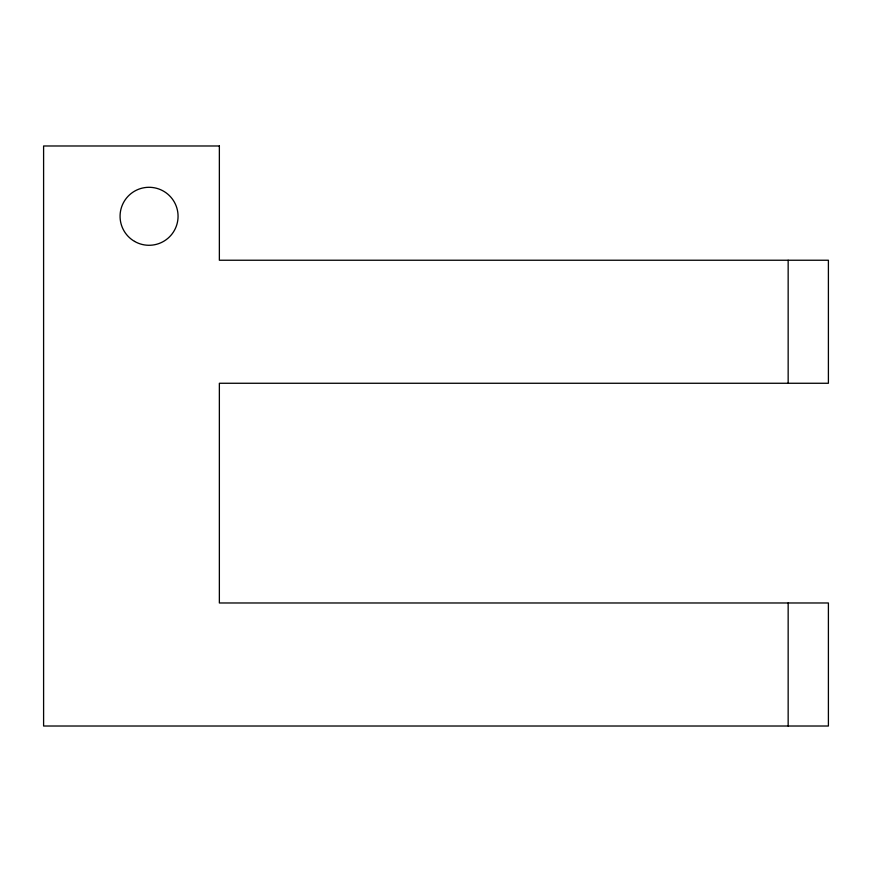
<?xml version="1.0" encoding="UTF-8"?>
<svg xmlns="http://www.w3.org/2000/svg" width="872" height="872" viewBox="0 0 872 872"><rect width="100%" height="100%" fill="white"/><g stroke="black" fill="none" stroke-linecap="round" stroke-linejoin="round"><path stroke-width="1.31" d="M788.157 260.238L788.157 383.266M788.157 602.977L788.157 726.016M219.363 145.984L43.6 145.984L43.6 726.016L828.4 726.016L828.4 602.977L219.363 602.977L219.363 383.266L828.4 383.266L828.4 260.238L219.363 260.238L219.363 145.984M134.561 241.402A29.005 29.005 0 0 0 178.062 216.289A29.005 29.005 0 0 0 134.561 191.175A29.005 29.005 0 0 0 134.561 241.402"/></g></svg>
